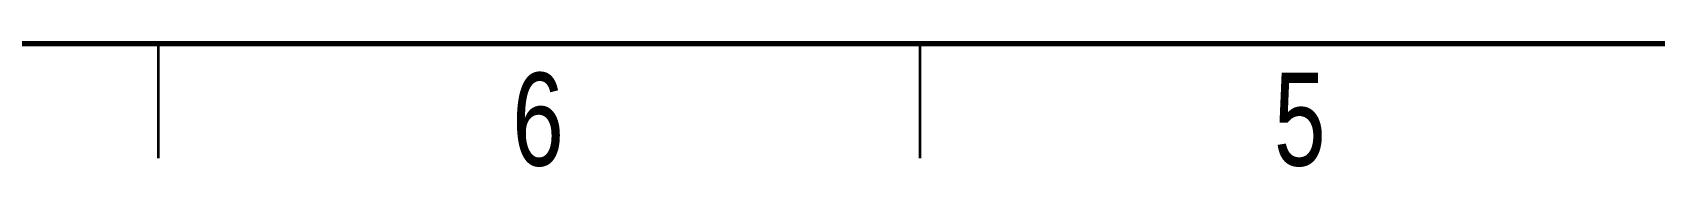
# Model space of a CAD drawing. Header units: millimetres. Extents: x 2 to 418, y 2 to 295.
# Drawn here: x 101.8 to 208.2, y 1.9 to 10 of the extents above; entities that cross this region are included whole.
import ezdxf

# ---------------------------------------------------------------- set-up
doc = ezdxf.new("R2010")
doc.units = ezdxf.units.MM
doc.styles.add('SLDTEXTSTYLE0', font='TXT', dxfattribs={"width": 0.75})

msp = doc.modelspace()

# ---------------------------------------------------------------- linework, layer by layer
at = {"color": 7, "linetype": 'Continuous', "lineweight": 70}
msp.add_line((410, 10), (10, 10), dxfattribs=at)
at = {"color": 7, "linetype": 'Continuous', "lineweight": 35}
for p, q in [((110, 10), (110, 2.5)), ((160, 10), (160, 2.5))]:
    msp.add_line(p, q, dxfattribs=at)

# ---------------------------------------------------------------- texts
at = {"color": 7, "linetype": 'Continuous', "lineweight": 0, "char_height": 6.096, "attachment_point": 2, "style": 'SLDTEXTSTYLE0'}
for s, insert in [('6', (134.938617, 8.11369)), ('5', (184.938617, 8.11369))]:
    msp.add_mtext(s, dxfattribs=dict(at, insert=insert))

doc.saveas('drawing.dxf')
